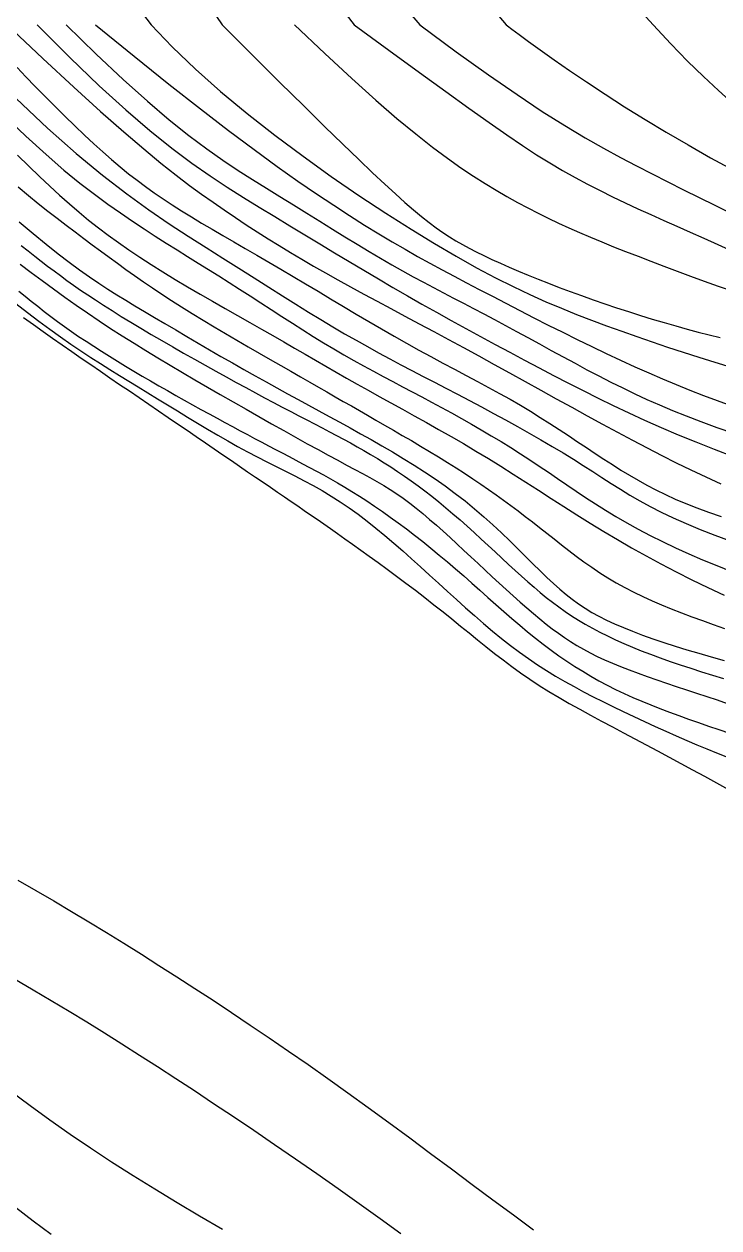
# Model space of a CAD drawing. Header units: millimetres. Extents: x 501029 to 503193, y 1805862 to 1807132.
# Drawn here: x 502314.17 to 502334.45, y 1806414.88 to 1806450.02 of the extents above; entities that cross this region are included whole.
import ezdxf

# ---------------------------------------------------------------- set-up
doc = ezdxf.new("R2010")
doc.units = ezdxf.units.MM
doc.header["$LTSCALE"] = 12
doc.header["$MEASUREMENT"] = 0
doc.layers.add('DM0', color=7, linetype='CONTINUOUS')
doc.layers.add('DM1', color=4, linetype='CONTINUOUS')

msp = doc.modelspace()

# ---------------------------------------------------------------- linework, layer by layer
at = {"layer": 'DM0'}
for points in [[(502314.142, 1806455.707), (502314.375, 1806455.337), (502314.613, 1806454.937), (502314.867, 1806454.5), (502315.146, 1806454.022), (502315.46, 1806453.497), (502315.818, 1806452.921), (502316.229, 1806452.288), (502316.704, 1806451.594), (502317.251, 1806450.833), (502317.881, 1806450)], [(502327.708, 1806450.632), (502328.24, 1806450)]]:
    msp.add_lwpolyline(points, dxfattribs=at)
at = {"layer": 'DM0', "flags": 128}
for points in [[(502317.881, 1806450), (502318.489, 1806449.356), (502319.169, 1806448.705), (502319.905, 1806448.054), (502320.685, 1806447.409), (502321.493, 1806446.776), (502322.315, 1806446.163), (502323.138, 1806445.576), (502323.946, 1806445.021), (502324.727, 1806444.506), (502325.466, 1806444.035), (502326.151, 1806443.615), (502326.786, 1806443.242), (502327.377, 1806442.911), (502327.928, 1806442.618), (502328.445, 1806442.358), (502328.936, 1806442.125), (502329.404, 1806441.916), (502329.857, 1806441.726), (502330.299, 1806441.548), (502330.737, 1806441.38), (502331.176, 1806441.216), (502331.616, 1806441.056), (502332.059, 1806440.899), (502332.505, 1806440.745), (502332.956, 1806440.593), (502333.411, 1806440.444), (502333.871, 1806440.295), (502334.337, 1806440.148), (502334.81, 1806440.002)], [(502328.24, 1806450), (502328.284, 1806449.966), (502328.413, 1806449.87), (502328.619, 1806449.717), (502328.897, 1806449.513), (502329.24, 1806449.267), (502329.641, 1806448.983), (502330.094, 1806448.67), (502330.593, 1806448.332), (502331.131, 1806447.977), (502331.701, 1806447.611), (502332.299, 1806447.24), (502332.919, 1806446.866), (502333.557, 1806446.493), (502334.211, 1806446.122), (502334.876, 1806445.754)], [(502313.962, 1806448.75), (502314.22, 1806448.484), (502314.493, 1806448.204), (502314.777, 1806447.914), (502315.067, 1806447.622), (502315.36, 1806447.332), (502315.649, 1806447.049), (502315.932, 1806446.779), (502316.204, 1806446.525), (502316.466, 1806446.288), (502316.721, 1806446.065), (502316.971, 1806445.854), (502317.219, 1806445.654), (502317.466, 1806445.462), (502317.714, 1806445.278), (502317.966, 1806445.098), (502318.225, 1806444.921), (502318.492, 1806444.745), (502318.769, 1806444.57), (502319.056, 1806444.392), (502319.353, 1806444.214), (502319.659, 1806444.032), (502319.974, 1806443.848), (502320.297, 1806443.661), (502320.628, 1806443.47), (502320.967, 1806443.275), (502321.312, 1806443.074), (502321.664, 1806442.869), (502322.021, 1806442.657), (502322.384, 1806442.441), (502322.75, 1806442.222), (502323.119, 1806442), (502323.49, 1806441.778), (502323.861, 1806441.557), (502324.232, 1806441.338), (502324.602, 1806441.122), (502324.969, 1806440.91), (502325.332, 1806440.705), (502325.691, 1806440.506), (502326.045, 1806440.314), (502326.394, 1806440.127), (502326.737, 1806439.945), (502327.074, 1806439.766), (502327.405, 1806439.59), (502327.729, 1806439.416), (502328.047, 1806439.242), (502328.357, 1806439.069), (502328.659, 1806438.894), (502328.953, 1806438.718), (502329.24, 1806438.54), (502329.521, 1806438.362), (502329.795, 1806438.184), (502330.064, 1806438.007), (502330.327, 1806437.831), (502330.587, 1806437.658), (502330.842, 1806437.488), (502331.094, 1806437.322), (502331.344, 1806437.161), (502331.592, 1806437.004), (502331.841, 1806436.853), (502332.093, 1806436.706), (502332.35, 1806436.563), (502332.615, 1806436.424), (502332.891, 1806436.288), (502333.18, 1806436.155), (502333.485, 1806436.025), (502333.808, 1806435.896), (502334.151, 1806435.77), (502334.517, 1806435.644)], [(502314.025, 1806444.248), (502314.432, 1806443.907), (502314.811, 1806443.597), (502315.161, 1806443.318), (502315.485, 1806443.069), (502315.788, 1806442.845), (502316.074, 1806442.643), (502316.347, 1806442.457), (502316.612, 1806442.283), (502316.874, 1806442.118), (502317.137, 1806441.958), (502317.406, 1806441.797), (502317.684, 1806441.631), (502317.976, 1806441.458), (502318.281, 1806441.278), (502318.596, 1806441.092), (502318.919, 1806440.902), (502319.248, 1806440.71), (502319.581, 1806440.515), (502319.916, 1806440.321), (502320.251, 1806440.129), (502320.583, 1806439.939), (502320.911, 1806439.755), (502321.233, 1806439.575), (502321.549, 1806439.401), (502321.86, 1806439.23), (502322.168, 1806439.063), (502322.473, 1806438.898), (502322.777, 1806438.733), (502323.08, 1806438.569), (502323.383, 1806438.403), (502323.688, 1806438.236), (502323.994, 1806438.065), (502324.304, 1806437.891), (502324.616, 1806437.713), (502324.929, 1806437.53), (502325.241, 1806437.342), (502325.553, 1806437.149), (502325.861, 1806436.951), (502326.166, 1806436.747), (502326.465, 1806436.538), (502326.759, 1806436.322), (502327.044, 1806436.1), (502327.322, 1806435.872), (502327.591, 1806435.639), (502327.851, 1806435.404), (502328.103, 1806435.169), (502328.346, 1806434.935), (502328.58, 1806434.706), (502328.806, 1806434.483), (502329.023, 1806434.267), (502329.232, 1806434.063), (502329.431, 1806433.87), (502329.623, 1806433.692), (502329.809, 1806433.526), (502329.992, 1806433.373), (502330.174, 1806433.23), (502330.358, 1806433.096), (502330.548, 1806432.969), (502330.745, 1806432.849), (502330.952, 1806432.734), (502331.173, 1806432.622), (502331.41, 1806432.512), (502331.664, 1806432.403), (502331.936, 1806432.295), (502332.224, 1806432.187), (502332.527, 1806432.08), (502332.845, 1806431.973), (502333.175, 1806431.866), (502333.517, 1806431.759), (502333.87, 1806431.653), (502334.233, 1806431.547), (502334.603, 1806431.441)], [(502314.156, 1806441.461), (502314.44, 1806441.254), (502314.722, 1806441.051), (502315.002, 1806440.852), (502315.281, 1806440.656), (502315.559, 1806440.463), (502315.837, 1806440.271), (502316.116, 1806440.08), (502316.395, 1806439.889), (502316.676, 1806439.697), (502316.959, 1806439.505), (502317.243, 1806439.311), (502317.527, 1806439.117), (502317.811, 1806438.924), (502318.094, 1806438.731), (502318.374, 1806438.54), (502318.652, 1806438.35), (502318.926, 1806438.163), (502319.196, 1806437.979), (502319.461, 1806437.798), (502319.72, 1806437.621), (502319.973, 1806437.449), (502320.22, 1806437.28), (502320.46, 1806437.115), (502320.695, 1806436.955), (502320.923, 1806436.799), (502321.144, 1806436.648), (502321.36, 1806436.5), (502321.569, 1806436.358), (502321.771, 1806436.22), (502321.967, 1806436.086), (502322.158, 1806435.955), (502322.347, 1806435.826), (502322.535, 1806435.697), (502322.724, 1806435.567), (502322.917, 1806435.433), (502323.114, 1806435.296), (502323.32, 1806435.152), (502323.534, 1806435), (502323.76, 1806434.84), (502323.998, 1806434.669), (502324.248, 1806434.489), (502324.507, 1806434.301), (502324.772, 1806434.106), (502325.043, 1806433.905), (502325.317, 1806433.7), (502325.592, 1806433.493), (502325.865, 1806433.283), (502326.136, 1806433.073), (502326.401, 1806432.863), (502326.66, 1806432.656), (502326.913, 1806432.45), (502327.162, 1806432.247), (502327.408, 1806432.046), (502327.654, 1806431.848), (502327.901, 1806431.652), (502328.151, 1806431.459), (502328.404, 1806431.269), (502328.664, 1806431.082), (502328.932, 1806430.898), (502329.208, 1806430.718), (502329.493, 1806430.54), (502329.786, 1806430.364), (502330.086, 1806430.19), (502330.393, 1806430.018), (502330.705, 1806429.846), (502331.023, 1806429.675), (502331.345, 1806429.503), (502331.671, 1806429.33), (502332, 1806429.156), (502332.331, 1806428.98), (502332.666, 1806428.802), (502333.003, 1806428.622), (502333.342, 1806428.439), (502333.685, 1806428.254), (502334.032, 1806428.065), (502334.382, 1806427.874), (502334.735, 1806427.678)], [(502313.989, 1806425.031), (502314.516, 1806424.727), (502315.036, 1806424.423), (502315.551, 1806424.118), (502316.062, 1806423.811), (502316.571, 1806423.501), (502317.081, 1806423.187), (502317.592, 1806422.868), (502318.107, 1806422.543), (502318.628, 1806422.211), (502319.154, 1806421.871), (502319.687, 1806421.524), (502320.227, 1806421.167), (502320.773, 1806420.802), (502321.327, 1806420.427), (502321.889, 1806420.042), (502322.458, 1806419.647), (502323.036, 1806419.24), (502323.623, 1806418.822), (502324.218, 1806418.392), (502324.82, 1806417.952), (502325.427, 1806417.506), (502326.037, 1806417.055), (502326.646, 1806416.602), (502327.253, 1806416.15), (502327.856, 1806415.701), (502328.453, 1806415.257), (502329.04, 1806414.823)]]:
    msp.add_lwpolyline(points, dxfattribs=at)
at = {"layer": 'DM1'}
for points in [[(502318.923, 1806467.686), (502319.297, 1806466.166), (502319.658, 1806464.779), (502320.009, 1806463.512), (502320.349, 1806462.35), (502320.681, 1806461.279), (502321.006, 1806460.286), (502321.325, 1806459.357), (502321.64, 1806458.477), (502321.951, 1806457.632), (502322.261, 1806456.809), (502322.571, 1806455.998), (502322.883, 1806455.2), (502323.199, 1806454.421), (502323.521, 1806453.667), (502323.853, 1806452.944), (502324.196, 1806452.259), (502324.552, 1806451.615), (502324.924, 1806451.021), (502325.314, 1806450.48), (502325.724, 1806450)], [(502317.517, 1806463.862), (502318.056, 1806462.324), (502318.619, 1806460.749), (502319.205, 1806459.164), (502319.811, 1806457.595), (502320.436, 1806456.068), (502321.079, 1806454.61), (502321.739, 1806453.248), (502322.414, 1806452.007), (502323.102, 1806450.916), (502323.802, 1806450)], [(502312.594, 1806460.725), (502313.592, 1806459.622), (502314.53, 1806458.45), (502315.409, 1806457.237), (502316.228, 1806456.012), (502316.99, 1806454.803), (502317.695, 1806453.639), (502318.343, 1806452.548), (502318.935, 1806451.559), (502319.471, 1806450.7), (502319.954, 1806450)], [(502331.826, 1806450.784), (502332.535, 1806450)]]:
    msp.add_lwpolyline(points, dxfattribs=at)
at = {"layer": 'DM1', "flags": 128}
for points in [[(502313.678, 1806450), (502314.718, 1806449.02), (502315.622, 1806448.183), (502316.404, 1806447.473), (502317.079, 1806446.876), (502317.662, 1806446.376), (502318.166, 1806445.959), (502318.606, 1806445.61), (502318.996, 1806445.314), (502319.352, 1806445.055), (502319.687, 1806444.82), (502320.014, 1806444.595), (502320.337, 1806444.377), (502320.657, 1806444.165), (502320.977, 1806443.958), (502321.297, 1806443.754), (502321.62, 1806443.554), (502321.947, 1806443.355), (502322.28, 1806443.157), (502322.621, 1806442.959), (502322.971, 1806442.759), (502323.332, 1806442.556), (502323.703, 1806442.351), (502324.085, 1806442.142), (502324.476, 1806441.931), (502324.877, 1806441.716), (502325.286, 1806441.496), (502325.703, 1806441.273), (502326.127, 1806441.046), (502326.559, 1806440.813), (502326.997, 1806440.576), (502327.441, 1806440.334), (502327.89, 1806440.088), (502328.342, 1806439.839), (502328.796, 1806439.588), (502329.251, 1806439.337), (502329.706, 1806439.086), (502330.159, 1806438.837), (502330.609, 1806438.59), (502331.054, 1806438.347), (502331.494, 1806438.109), (502331.928, 1806437.876), (502332.357, 1806437.65), (502332.784, 1806437.429), (502333.211, 1806437.214), (502333.639, 1806437.005), (502334.072, 1806436.801), (502334.512, 1806436.603)], [(502314.55, 1806450), (502315.503, 1806449.046), (502316.363, 1806448.223), (502317.14, 1806447.518), (502317.842, 1806446.916), (502318.479, 1806446.404), (502319.062, 1806445.966), (502319.599, 1806445.589), (502320.101, 1806445.258), (502320.576, 1806444.96), (502321.035, 1806444.68), (502321.486, 1806444.406), (502321.931, 1806444.135), (502322.37, 1806443.868), (502322.805, 1806443.605), (502323.236, 1806443.345), (502323.664, 1806443.088), (502324.09, 1806442.835), (502324.514, 1806442.584), (502324.938, 1806442.336), (502325.361, 1806442.091), (502325.786, 1806441.848), (502326.211, 1806441.608), (502326.637, 1806441.37), (502327.063, 1806441.135), (502327.49, 1806440.902), (502327.918, 1806440.671), (502328.346, 1806440.442), (502328.774, 1806440.214), (502329.202, 1806439.989), (502329.63, 1806439.766), (502330.059, 1806439.544), (502330.49, 1806439.324), (502330.926, 1806439.106), (502331.369, 1806438.889), (502331.822, 1806438.673), (502332.286, 1806438.459), (502332.766, 1806438.245), (502333.261, 1806438.033), (502333.777, 1806437.822), (502334.313, 1806437.612), (502334.873, 1806437.403)], [(502315.397, 1806450), (502316.277, 1806449.14), (502317.066, 1806448.4), (502317.773, 1806447.767), (502318.408, 1806447.229), (502318.98, 1806446.771), (502319.5, 1806446.381), (502319.976, 1806446.046), (502320.419, 1806445.752), (502320.838, 1806445.485), (502321.242, 1806445.234), (502321.64, 1806444.987), (502322.033, 1806444.743), (502322.42, 1806444.502), (502322.8, 1806444.265), (502323.172, 1806444.034), (502323.537, 1806443.81), (502323.893, 1806443.593), (502324.241, 1806443.384), (502324.578, 1806443.184), (502324.904, 1806442.995), (502325.22, 1806442.816), (502325.527, 1806442.647), (502325.827, 1806442.484), (502326.122, 1806442.328), (502326.414, 1806442.175), (502326.705, 1806442.023), (502326.998, 1806441.872), (502327.293, 1806441.718), (502327.594, 1806441.561), (502327.903, 1806441.397), (502328.22, 1806441.227), (502328.545, 1806441.05), (502328.878, 1806440.868), (502329.216, 1806440.683), (502329.559, 1806440.495), (502329.905, 1806440.307), (502330.254, 1806440.119), (502330.603, 1806439.933), (502330.953, 1806439.75), (502331.301, 1806439.572), (502331.647, 1806439.399), (502331.996, 1806439.231), (502332.351, 1806439.066), (502332.717, 1806438.904), (502333.1, 1806438.743), (502333.503, 1806438.581), (502333.931, 1806438.417), (502334.389, 1806438.25), (502334.881, 1806438.079)], [(502316.254, 1806450), (502317.381, 1806449.081), (502318.399, 1806448.266), (502319.316, 1806447.546), (502320.141, 1806446.913), (502320.884, 1806446.356), (502321.553, 1806445.869), (502322.157, 1806445.441), (502322.706, 1806445.065), (502323.209, 1806444.731), (502323.674, 1806444.43), (502324.111, 1806444.155), (502324.523, 1806443.902), (502324.915, 1806443.667), (502325.292, 1806443.448), (502325.657, 1806443.241), (502326.015, 1806443.043), (502326.37, 1806442.85), (502326.726, 1806442.66), (502327.087, 1806442.47), (502327.458, 1806442.276), (502327.841, 1806442.076), (502328.236, 1806441.871), (502328.641, 1806441.661), (502329.054, 1806441.45), (502329.473, 1806441.237), (502329.895, 1806441.024), (502330.319, 1806440.814), (502330.744, 1806440.607), (502331.166, 1806440.404), (502331.584, 1806440.208), (502331.996, 1806440.019), (502332.404, 1806439.838), (502332.808, 1806439.663), (502333.209, 1806439.496), (502333.608, 1806439.334), (502334.006, 1806439.179), (502334.404, 1806439.029), (502334.803, 1806438.885)], [(502319.954, 1806450), (502320.848, 1806449.107), (502321.639, 1806448.321), (502322.334, 1806447.633), (502322.943, 1806447.033), (502323.475, 1806446.514), (502323.939, 1806446.067), (502324.343, 1806445.683), (502324.697, 1806445.352), (502325.009, 1806445.067), (502325.288, 1806444.818), (502325.542, 1806444.599), (502325.776, 1806444.404), (502325.994, 1806444.23), (502326.198, 1806444.076), (502326.394, 1806443.937), (502326.585, 1806443.81), (502326.775, 1806443.694), (502326.967, 1806443.584), (502327.165, 1806443.477), (502327.372, 1806443.371), (502327.593, 1806443.262), (502327.827, 1806443.152), (502328.074, 1806443.039), (502328.333, 1806442.925), (502328.604, 1806442.809), (502328.886, 1806442.692), (502329.178, 1806442.574), (502329.48, 1806442.455), (502329.793, 1806442.335), (502330.114, 1806442.215), (502330.443, 1806442.096), (502330.78, 1806441.976), (502331.121, 1806441.859), (502331.467, 1806441.742), (502331.814, 1806441.629), (502332.162, 1806441.518), (502332.509, 1806441.411), (502332.853, 1806441.308), (502333.193, 1806441.21), (502333.526, 1806441.117), (502333.852, 1806441.03), (502334.174, 1806440.948), (502334.493, 1806440.869)], [(502322.061, 1806450), (502322.948, 1806449.159), (502323.736, 1806448.431), (502324.435, 1806447.805), (502325.054, 1806447.27), (502325.603, 1806446.816), (502326.091, 1806446.431), (502326.528, 1806446.105), (502326.923, 1806445.826), (502327.286, 1806445.585), (502327.627, 1806445.37), (502327.952, 1806445.172), (502328.267, 1806444.988), (502328.574, 1806444.816), (502328.875, 1806444.654), (502329.173, 1806444.5), (502329.47, 1806444.354), (502329.769, 1806444.212), (502330.073, 1806444.074), (502330.383, 1806443.938), (502330.703, 1806443.801), (502331.035, 1806443.664), (502331.377, 1806443.524), (502331.73, 1806443.384), (502332.093, 1806443.242), (502332.465, 1806443.099), (502332.845, 1806442.955), (502333.232, 1806442.811), (502333.625, 1806442.666), (502334.025, 1806442.521), (502334.43, 1806442.375), (502334.839, 1806442.23)], [(502323.802, 1806450), (502324.82, 1806449.257), (502325.709, 1806448.61), (502326.483, 1806448.049), (502327.157, 1806447.565), (502327.745, 1806447.148), (502328.261, 1806446.789), (502328.719, 1806446.48), (502329.133, 1806446.209), (502329.518, 1806445.969), (502329.887, 1806445.75), (502330.253, 1806445.544), (502330.618, 1806445.348), (502330.983, 1806445.16), (502331.35, 1806444.979), (502331.719, 1806444.803), (502332.09, 1806444.63), (502332.465, 1806444.46), (502332.845, 1806444.29), (502333.23, 1806444.119), (502333.62, 1806443.946), (502334.018, 1806443.768), (502334.421, 1806443.588), (502334.83, 1806443.405)], [(502325.724, 1806450), (502326.787, 1806449.215), (502327.728, 1806448.541), (502328.561, 1806447.965), (502329.299, 1806447.474), (502329.956, 1806447.058), (502330.546, 1806446.702), (502331.082, 1806446.395), (502331.578, 1806446.125), (502332.048, 1806445.88), (502332.506, 1806445.647), (502332.963, 1806445.416), (502333.42, 1806445.186), (502333.877, 1806444.958), (502334.332, 1806444.732), (502334.786, 1806444.509)], [(502332.535, 1806450), (502333.05, 1806449.443), (502333.539, 1806448.941), (502334.002, 1806448.488), (502334.44, 1806448.081), (502334.851, 1806447.716)], [(502313.933, 1806447.848), (502314.852, 1806446.985), (502315.692, 1806446.243), (502316.461, 1806445.608), (502317.165, 1806445.065), (502317.812, 1806444.597), (502318.409, 1806444.191), (502318.964, 1806443.831), (502319.484, 1806443.502), (502319.976, 1806443.191), (502320.443, 1806442.895), (502320.887, 1806442.613), (502321.31, 1806442.345), (502321.713, 1806442.09), (502322.101, 1806441.848), (502322.473, 1806441.616), (502322.833, 1806441.396), (502323.183, 1806441.185), (502323.525, 1806440.984), (502323.86, 1806440.791), (502324.191, 1806440.606), (502324.519, 1806440.426), (502324.844, 1806440.251), (502325.169, 1806440.078), (502325.493, 1806439.908), (502325.82, 1806439.738), (502326.15, 1806439.566), (502326.483, 1806439.393), (502326.823, 1806439.215), (502327.169, 1806439.033), (502327.519, 1806438.847), (502327.871, 1806438.657), (502328.224, 1806438.465), (502328.574, 1806438.272), (502328.919, 1806438.078), (502329.257, 1806437.885), (502329.586, 1806437.694), (502329.903, 1806437.504), (502330.207, 1806437.318), (502330.495, 1806437.136), (502330.771, 1806436.958), (502331.041, 1806436.783), (502331.308, 1806436.611), (502331.577, 1806436.441), (502331.853, 1806436.273), (502332.141, 1806436.106), (502332.445, 1806435.939), (502332.769, 1806435.773), (502333.119, 1806435.607), (502333.498, 1806435.439), (502333.904, 1806435.271), (502334.334, 1806435.103), (502334.787, 1806434.933)], [(502313.561, 1806447.383), (502314.223, 1806446.75), (502314.81, 1806446.214), (502315.333, 1806445.762), (502315.8, 1806445.379), (502316.224, 1806445.052), (502316.613, 1806444.768), (502316.979, 1806444.512), (502317.331, 1806444.273), (502317.67, 1806444.047), (502318, 1806443.833), (502318.321, 1806443.627), (502318.635, 1806443.429), (502318.943, 1806443.236), (502319.248, 1806443.047), (502319.551, 1806442.859), (502319.853, 1806442.67), (502320.156, 1806442.479), (502320.461, 1806442.285), (502320.768, 1806442.087), (502321.077, 1806441.888), (502321.386, 1806441.688), (502321.694, 1806441.488), (502322.002, 1806441.29), (502322.309, 1806441.095), (502322.613, 1806440.904), (502322.914, 1806440.719), (502323.211, 1806440.54), (502323.505, 1806440.368), (502323.795, 1806440.203), (502324.082, 1806440.043), (502324.367, 1806439.888), (502324.65, 1806439.736), (502324.932, 1806439.586), (502325.214, 1806439.437), (502325.497, 1806439.288), (502325.781, 1806439.137), (502326.067, 1806438.985), (502326.355, 1806438.829), (502326.645, 1806438.67), (502326.936, 1806438.508), (502327.227, 1806438.343), (502327.518, 1806438.176), (502327.807, 1806438.005), (502328.095, 1806437.833), (502328.379, 1806437.658), (502328.66, 1806437.481), (502328.937, 1806437.302), (502329.208, 1806437.121), (502329.477, 1806436.939), (502329.745, 1806436.756), (502330.014, 1806436.572), (502330.286, 1806436.387), (502330.563, 1806436.202), (502330.847, 1806436.017), (502331.14, 1806435.831), (502331.445, 1806435.646), (502331.763, 1806435.462), (502332.097, 1806435.278), (502332.445, 1806435.096), (502332.807, 1806434.915), (502333.184, 1806434.736), (502333.575, 1806434.56), (502333.979, 1806434.386), (502334.395, 1806434.214), (502334.824, 1806434.046)], [(502313.976, 1806446.193), (502314.307, 1806445.874), (502314.618, 1806445.576), (502314.917, 1806445.295), (502315.207, 1806445.029), (502315.492, 1806444.776), (502315.773, 1806444.535), (502316.054, 1806444.302), (502316.337, 1806444.077), (502316.625, 1806443.858), (502316.921, 1806443.642), (502317.226, 1806443.429), (502317.544, 1806443.215), (502317.877, 1806443.001), (502318.223, 1806442.785), (502318.578, 1806442.569), (502318.94, 1806442.354), (502319.306, 1806442.14), (502319.673, 1806441.929), (502320.039, 1806441.72), (502320.401, 1806441.515), (502320.755, 1806441.314), (502321.099, 1806441.119), (502321.432, 1806440.929), (502321.754, 1806440.744), (502322.067, 1806440.564), (502322.374, 1806440.386), (502322.677, 1806440.211), (502322.979, 1806440.037), (502323.281, 1806439.864), (502323.585, 1806439.69), (502323.895, 1806439.514), (502324.212, 1806439.336), (502324.538, 1806439.154), (502324.872, 1806438.969), (502325.213, 1806438.78), (502325.561, 1806438.588), (502325.915, 1806438.391), (502326.272, 1806438.19), (502326.633, 1806437.984), (502326.996, 1806437.774), (502327.36, 1806437.559), (502327.724, 1806437.339), (502328.088, 1806437.114), (502328.452, 1806436.884), (502328.817, 1806436.651), (502329.185, 1806436.415), (502329.555, 1806436.176), (502329.93, 1806435.936), (502330.31, 1806435.695), (502330.697, 1806435.453), (502331.091, 1806435.211), (502331.493, 1806434.971), (502331.905, 1806434.732), (502332.327, 1806434.496), (502332.76, 1806434.261), (502333.204, 1806434.03), (502333.66, 1806433.801), (502334.129, 1806433.576), (502334.612, 1806433.355)], [(502313.993, 1806445.266), (502314.294, 1806445.018), (502314.584, 1806444.785), (502314.864, 1806444.563), (502315.135, 1806444.352), (502315.399, 1806444.15), (502315.656, 1806443.955), (502315.909, 1806443.765), (502316.158, 1806443.58), (502316.404, 1806443.398), (502316.649, 1806443.217), (502316.895, 1806443.038), (502317.143, 1806442.859), (502317.395, 1806442.68), (502317.653, 1806442.501), (502317.917, 1806442.32), (502318.19, 1806442.138), (502318.473, 1806441.953), (502318.768, 1806441.764), (502319.075, 1806441.573), (502319.393, 1806441.378), (502319.718, 1806441.183), (502320.048, 1806440.987), (502320.379, 1806440.793), (502320.709, 1806440.601), (502321.035, 1806440.413), (502321.354, 1806440.231), (502321.663, 1806440.054), (502321.959, 1806439.885), (502322.24, 1806439.725), (502322.507, 1806439.572), (502322.763, 1806439.425), (502323.011, 1806439.283), (502323.252, 1806439.145), (502323.489, 1806439.009), (502323.724, 1806438.874), (502323.96, 1806438.738), (502324.198, 1806438.601), (502324.442, 1806438.46), (502324.693, 1806438.315), (502324.95, 1806438.167), (502325.211, 1806438.015), (502325.475, 1806437.861), (502325.74, 1806437.704), (502326.006, 1806437.546), (502326.269, 1806437.386), (502326.528, 1806437.227), (502326.783, 1806437.067), (502327.031, 1806436.908), (502327.271, 1806436.75), (502327.504, 1806436.594), (502327.73, 1806436.437), (502327.952, 1806436.281), (502328.168, 1806436.124), (502328.381, 1806435.967), (502328.592, 1806435.809), (502328.801, 1806435.65), (502329.01, 1806435.488), (502329.218, 1806435.325), (502329.428, 1806435.159), (502329.64, 1806434.992), (502329.854, 1806434.824), (502330.071, 1806434.656), (502330.291, 1806434.489), (502330.515, 1806434.325), (502330.743, 1806434.164), (502330.976, 1806434.007), (502331.214, 1806433.855), (502331.459, 1806433.71), (502331.709, 1806433.57), (502331.966, 1806433.437), (502332.23, 1806433.31), (502332.501, 1806433.186), (502332.779, 1806433.067), (502333.065, 1806432.95), (502333.359, 1806432.836), (502333.661, 1806432.722), (502333.972, 1806432.609), (502334.29, 1806432.496), (502334.618, 1806432.381)], [(502314.088, 1806443.558), (502314.285, 1806443.402), (502314.479, 1806443.25), (502314.669, 1806443.102), (502314.857, 1806442.958), (502315.043, 1806442.817), (502315.231, 1806442.678), (502315.421, 1806442.539), (502315.616, 1806442.4), (502315.817, 1806442.259), (502316.028, 1806442.115), (502316.25, 1806441.968), (502316.485, 1806441.815), (502316.736, 1806441.656), (502317.003, 1806441.49), (502317.284, 1806441.319), (502317.578, 1806441.142), (502317.881, 1806440.963), (502318.192, 1806440.781), (502318.507, 1806440.599), (502318.824, 1806440.417), (502319.141, 1806440.238), (502319.455, 1806440.061), (502319.764, 1806439.89), (502320.065, 1806439.724), (502320.358, 1806439.563), (502320.643, 1806439.409), (502320.921, 1806439.26), (502321.191, 1806439.115), (502321.453, 1806438.976), (502321.708, 1806438.842), (502321.955, 1806438.712), (502322.195, 1806438.587), (502322.427, 1806438.465), (502322.652, 1806438.348), (502322.871, 1806438.234), (502323.084, 1806438.122), (502323.292, 1806438.012), (502323.496, 1806437.902), (502323.697, 1806437.793), (502323.895, 1806437.683), (502324.092, 1806437.571), (502324.287, 1806437.457), (502324.483, 1806437.339), (502324.679, 1806437.218), (502324.875, 1806437.093), (502325.073, 1806436.963), (502325.271, 1806436.828), (502325.47, 1806436.688), (502325.67, 1806436.543), (502325.872, 1806436.392), (502326.074, 1806436.236), (502326.278, 1806436.073), (502326.483, 1806435.904), (502326.689, 1806435.729), (502326.896, 1806435.548), (502327.103, 1806435.364), (502327.309, 1806435.176), (502327.515, 1806434.988), (502327.718, 1806434.799), (502327.92, 1806434.612), (502328.119, 1806434.427), (502328.314, 1806434.247), (502328.505, 1806434.071), (502328.692, 1806433.902), (502328.875, 1806433.74), (502329.056, 1806433.583), (502329.236, 1806433.432), (502329.415, 1806433.286), (502329.596, 1806433.145), (502329.779, 1806433.009), (502329.965, 1806432.877), (502330.155, 1806432.749), (502330.351, 1806432.625), (502330.553, 1806432.504), (502330.762, 1806432.386), (502330.979, 1806432.271), (502331.204, 1806432.159), (502331.436, 1806432.048), (502331.678, 1806431.94), (502331.928, 1806431.833), (502332.188, 1806431.728), (502332.458, 1806431.624), (502332.738, 1806431.521), (502333.028, 1806431.419), (502333.327, 1806431.317), (502333.634, 1806431.216), (502333.947, 1806431.116), (502334.265, 1806431.017), (502334.586, 1806430.918)], [(502314.059, 1806443.018), (502314.378, 1806442.774), (502314.7, 1806442.532), (502315.026, 1806442.291), (502315.355, 1806442.053), (502315.686, 1806441.818), (502316.02, 1806441.588), (502316.356, 1806441.361), (502316.694, 1806441.139), (502317.035, 1806440.92), (502317.379, 1806440.704), (502317.726, 1806440.489), (502318.077, 1806440.276), (502318.432, 1806440.064), (502318.791, 1806439.851), (502319.155, 1806439.638), (502319.523, 1806439.424), (502319.897, 1806439.208), (502320.273, 1806438.991), (502320.649, 1806438.776), (502321.022, 1806438.564), (502321.39, 1806438.356), (502321.749, 1806438.153), (502322.097, 1806437.959), (502322.432, 1806437.773), (502322.75, 1806437.599), (502323.049, 1806437.436), (502323.327, 1806437.287), (502323.585, 1806437.15), (502323.826, 1806437.021), (502324.053, 1806436.9), (502324.267, 1806436.782), (502324.471, 1806436.667), (502324.668, 1806436.551), (502324.86, 1806436.433), (502325.048, 1806436.309), (502325.237, 1806436.178), (502325.427, 1806436.037), (502325.619, 1806435.888), (502325.812, 1806435.73), (502326.008, 1806435.564), (502326.205, 1806435.393), (502326.404, 1806435.215), (502326.605, 1806435.033), (502326.807, 1806434.847), (502327.01, 1806434.658), (502327.215, 1806434.467), (502327.421, 1806434.274), (502327.628, 1806434.081), (502327.835, 1806433.889), (502328.041, 1806433.699), (502328.245, 1806433.512), (502328.448, 1806433.328), (502328.648, 1806433.15), (502328.845, 1806432.978), (502329.038, 1806432.813), (502329.226, 1806432.656), (502329.41, 1806432.508), (502329.589, 1806432.369), (502329.767, 1806432.237), (502329.945, 1806432.112), (502330.125, 1806431.994), (502330.309, 1806431.88), (502330.498, 1806431.771), (502330.694, 1806431.666), (502330.9, 1806431.564), (502331.116, 1806431.464), (502331.344, 1806431.365), (502331.584, 1806431.267), (502331.834, 1806431.17), (502332.095, 1806431.074), (502332.363, 1806430.978), (502332.64, 1806430.882), (502332.923, 1806430.785), (502333.211, 1806430.689), (502333.504, 1806430.591), (502333.801, 1806430.492), (502334.101, 1806430.392), (502334.401, 1806430.292), (502334.7, 1806430.191)], [(502314.013, 1806442.229), (502314.196, 1806442.08), (502314.38, 1806441.931), (502314.566, 1806441.783), (502314.755, 1806441.636), (502314.947, 1806441.49), (502315.143, 1806441.344), (502315.344, 1806441.198), (502315.55, 1806441.052), (502315.762, 1806440.906), (502315.979, 1806440.761), (502316.201, 1806440.615), (502316.428, 1806440.47), (502316.659, 1806440.325), (502316.894, 1806440.18), (502317.132, 1806440.036), (502317.372, 1806439.892), (502317.615, 1806439.748), (502317.859, 1806439.606), (502318.105, 1806439.464), (502318.352, 1806439.323), (502318.598, 1806439.183), (502318.844, 1806439.045), (502319.088, 1806438.909), (502319.329, 1806438.775), (502319.568, 1806438.644), (502319.802, 1806438.516), (502320.033, 1806438.391), (502320.258, 1806438.27), (502320.477, 1806438.152), (502320.691, 1806438.039), (502320.9, 1806437.928), (502321.106, 1806437.819), (502321.309, 1806437.712), (502321.509, 1806437.607), (502321.708, 1806437.502), (502321.906, 1806437.398), (502322.104, 1806437.293), (502322.302, 1806437.188), (502322.502, 1806437.081), (502322.703, 1806436.972), (502322.906, 1806436.861), (502323.111, 1806436.746), (502323.319, 1806436.628), (502323.529, 1806436.504), (502323.742, 1806436.376), (502323.958, 1806436.241), (502324.178, 1806436.1), (502324.402, 1806435.951), (502324.629, 1806435.795), (502324.86, 1806435.631), (502325.094, 1806435.461), (502325.33, 1806435.284), (502325.568, 1806435.101), (502325.807, 1806434.913), (502326.047, 1806434.72), (502326.287, 1806434.523), (502326.527, 1806434.323), (502326.767, 1806434.119), (502327.005, 1806433.912), (502327.241, 1806433.704), (502327.477, 1806433.495), (502327.711, 1806433.287), (502327.945, 1806433.079), (502328.177, 1806432.875), (502328.409, 1806432.673), (502328.639, 1806432.476), (502328.869, 1806432.284), (502329.098, 1806432.098), (502329.327, 1806431.92), (502329.555, 1806431.748), (502329.784, 1806431.583), (502330.013, 1806431.425), (502330.244, 1806431.273), (502330.477, 1806431.128), (502330.713, 1806430.988), (502330.951, 1806430.853), (502331.192, 1806430.724), (502331.438, 1806430.6), (502331.688, 1806430.481), (502331.942, 1806430.366), (502332.201, 1806430.255), (502332.465, 1806430.146), (502332.734, 1806430.041), (502333.008, 1806429.937), (502333.287, 1806429.835), (502333.571, 1806429.734), (502333.86, 1806429.633), (502334.154, 1806429.531), (502334.454, 1806429.429), (502334.759, 1806429.326)], [(502313.926, 1806441.867), (502314.265, 1806441.605), (502314.598, 1806441.352), (502314.921, 1806441.113), (502315.234, 1806440.889), (502315.536, 1806440.678), (502315.83, 1806440.48), (502316.117, 1806440.291), (502316.398, 1806440.111), (502316.676, 1806439.936), (502316.952, 1806439.766), (502317.227, 1806439.597), (502317.504, 1806439.429), (502317.784, 1806439.258), (502318.068, 1806439.084), (502318.355, 1806438.907), (502318.646, 1806438.729), (502318.939, 1806438.55), (502319.233, 1806438.372), (502319.527, 1806438.196), (502319.821, 1806438.023), (502320.113, 1806437.855), (502320.403, 1806437.692), (502320.69, 1806437.536), (502320.973, 1806437.387), (502321.253, 1806437.244), (502321.529, 1806437.106), (502321.802, 1806436.969), (502322.073, 1806436.832), (502322.341, 1806436.693), (502322.607, 1806436.55), (502322.872, 1806436.402), (502323.135, 1806436.245), (502323.398, 1806436.079), (502323.659, 1806435.9), (502323.92, 1806435.712), (502324.181, 1806435.513), (502324.441, 1806435.306), (502324.702, 1806435.09), (502324.962, 1806434.869), (502325.222, 1806434.641), (502325.483, 1806434.41), (502325.744, 1806434.174), (502326.006, 1806433.937), (502326.268, 1806433.698), (502326.531, 1806433.459), (502326.794, 1806433.221), (502327.057, 1806432.985), (502327.321, 1806432.753), (502327.584, 1806432.525), (502327.848, 1806432.303), (502328.111, 1806432.088), (502328.373, 1806431.882), (502328.636, 1806431.684), (502328.897, 1806431.497), (502329.159, 1806431.32), (502329.422, 1806431.151), (502329.687, 1806430.988), (502329.954, 1806430.832), (502330.225, 1806430.68), (502330.501, 1806430.532), (502330.781, 1806430.386), (502331.068, 1806430.242), (502331.361, 1806430.097), (502331.662, 1806429.952), (502331.968, 1806429.806), (502332.278, 1806429.662), (502332.59, 1806429.518), (502332.902, 1806429.378), (502333.211, 1806429.241), (502333.516, 1806429.109), (502333.814, 1806428.983), (502334.104, 1806428.862), (502334.384, 1806428.75), (502334.652, 1806428.645)], [(502325.172, 1806414.703), (502324.568, 1806415.142), (502323.954, 1806415.582), (502323.335, 1806416.02), (502322.714, 1806416.455), (502322.095, 1806416.885), (502321.48, 1806417.306), (502320.874, 1806417.719), (502320.281, 1806418.119), (502319.703, 1806418.506), (502319.142, 1806418.877), (502318.598, 1806419.235), (502318.066, 1806419.581), (502317.543, 1806419.916), (502317.027, 1806420.244), (502316.514, 1806420.565), (502316.001, 1806420.881), (502315.485, 1806421.195), (502314.963, 1806421.509), (502314.431, 1806421.824), (502313.887, 1806422.141)], [(502319.957, 1806414.836), (502319.292, 1806415.225), (502318.635, 1806415.616), (502317.988, 1806416.008), (502317.351, 1806416.402), (502316.725, 1806416.8), (502316.112, 1806417.203), (502315.512, 1806417.61), (502314.925, 1806418.024), (502314.351, 1806418.443), (502313.785, 1806418.866)], [(502314.958, 1806414.688), (502314.437, 1806415.08), (502313.916, 1806415.48)]]:
    msp.add_lwpolyline(points, dxfattribs=at)

doc.saveas('drawing.dxf')
